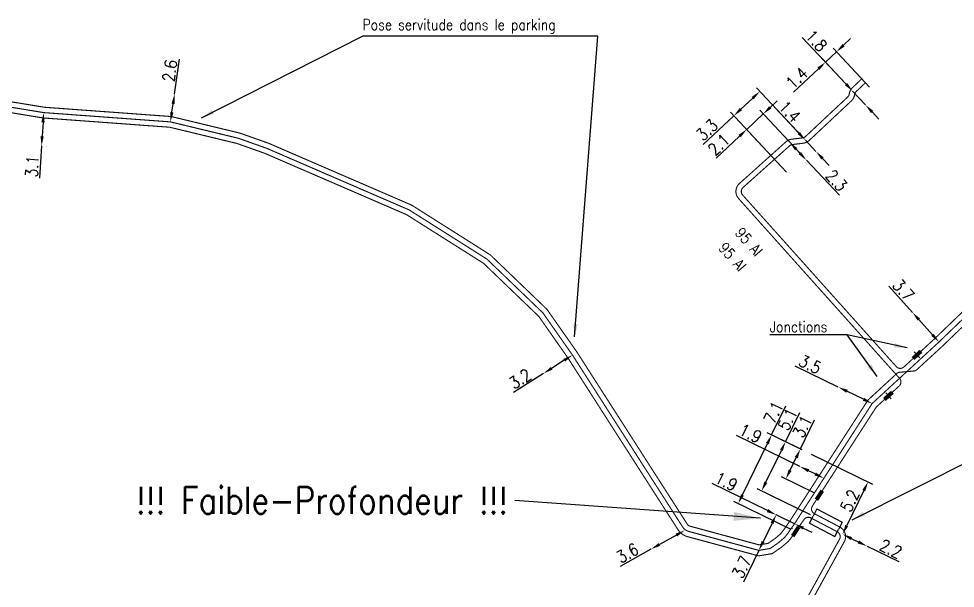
# Model space of a CAD drawing. Header units: millimetres. Extents: x 185000 to 186000, y 128000 to 129009.
# Drawn here: x 185595.7 to 185682.8, y 128393.2 to 128446.1 of the extents above; entities that cross this region are included whole.
import ezdxf
from ezdxf.enums import TextEntityAlignment as Align

# ---------------------------------------------------------------- set-up
doc = ezdxf.new("R2010")
doc.units = ezdxf.units.MM
doc.header["$PDMODE"] = 34
doc.layers.get('0').update_dxf_attribs({"linetype": 'CONTINUOUS'})
doc.layers.get('DEFPOINTS').update_dxf_attribs({"linetype": 'CONTINUOUS'})
for name, color, linetype in [('M_120', 5, 'M_ST_13'), ('M_300', 7, 'CONTINUOUS'), ('M_400', 7, 'CONTINUOUS'), ('M_420', 7, 'CONTINUOUS')]:
    doc.layers.add(name, color=color, linetype=linetype)
doc.styles.get("Standard").update_dxf_attribs({"font": 'romans.shx', "width": 0.85})
doc.linetypes.add('M_ST_13', pattern='A,5,-0.3,["oo",Standard,S=1.5,R=0,X=0,Y=-0.5],-3', length=8.3)
doc.dimstyles.get("Standard").update_dxf_attribs({"dimtxt": 1.5, "dimasz": 1.2, "dimexe": 0.625, "dimexo": 0.625, "dimgap": 0.25, "dimtad": 1, "dimdec": 1, "dimzin": 0, "dimdsep": 46, "dimtxsty": 'Standard', "dimcen": -0.5, "dimadec": 0, "dimazin": 0, "dimtfac": 1, "dimtdec": 1, "dimtmove": 0, "dimatfit": 3, "dimfxl": 0, "dimtolj": 1, "dimtzin": 0, "dimarcsym": 0})

# ---------------------------------------------------------------- blocks, each defined once
blk = doc.blocks.new('*D434')
at = {"layer": 'DEFPOINTS', "color": 0, "linetype": 'Continuous', "transparency": 16777216}
for p in [(185598.029, 128437.34), (185597.833, 128434.246), (185597.833, 128434.246)]:
    blk.add_point(p, dxfattribs=at)
at = {"layer": 'M_120', "color": 0, "linetype": 'Continuous', "lineweight": -2, "transparency": 16777216}
for p, q in [((185598.496, 128437.311), (185598.496, 128437.311)), ((185597.972, 128436.442), (185597.89, 128435.145)), ((185597.833, 128434.246), (185597.644, 128431.247)), ((185598.301, 128434.217), (185598.301, 128434.217))]:
    blk.add_line(p, q, dxfattribs=at)
at = {"layer": 'M_120', "color": 0, "linetype": 'Continuous', "transparency": 16777216}
for points in [[(185597.822, 128436.451), (185598.122, 128436.433), (185598.029, 128437.34)], [(185597.74, 128435.154), (185598.04, 128435.135), (185597.833, 128434.246)]]:
    blk.add_solid(points, dxfattribs=at)
at = {"layer": 'M_120', "color": 0, "linetype": 'Continuous', "transparency": 16777216, "insert": (185596.962, 128432.345), "char_height": 1.125, "attachment_point": 5, "rotation": 86.39118}
blk.add_mtext('\\A1;3.1', dxfattribs=at)
blk = doc.blocks.new('*D435')
at = {"layer": 'DEFPOINTS', "color": 0, "linetype": 'Continuous', "transparency": 16777216}
for p in [(185610.197, 128439.05), (185610.197, 128439.05), (185609.82, 128436.477)]:
    blk.add_point(p, dxfattribs=at)
at = {"layer": 'M_120', "color": 0, "linetype": 'Continuous', "lineweight": -2, "transparency": 16777216}
for p, q in [((185610.197, 128439.05), (185610.672, 128442.294)), ((185609.95, 128437.368), (185610.066, 128438.16))]:
    blk.add_line(p, q, dxfattribs=at)
at = {"layer": 'M_120', "color": 0, "linetype": 'Continuous', "transparency": 16777216}
for points in [[(185609.918, 128438.181), (185610.214, 128438.138), (185610.197, 128439.05)], [(185609.802, 128437.39), (185610.098, 128437.346), (185609.82, 128436.477)]]:
    blk.add_solid(points, dxfattribs=at)
at = {"layer": 'M_120', "color": 0, "linetype": 'Continuous', "transparency": 16777216, "insert": (185609.758, 128441.226), "char_height": 1.125, "attachment_point": 5, "rotation": 81.66118}
blk.add_mtext('\\A1;2.6', dxfattribs=at)
blk = doc.blocks.new('*D436')
at = {"layer": 'DEFPOINTS', "color": 0, "linetype": 'Continuous', "transparency": 16777216}
for p in [(185647.195, 128414.812), (185644.493, 128413.097), (185644.493, 128413.097)]:
    blk.add_point(p, dxfattribs=at)
at = {"layer": 'M_120', "color": 0, "linetype": 'Continuous', "lineweight": -2, "transparency": 16777216}
for p, q in [((185646.435, 128414.33), (185645.253, 128413.58)), ((185644.493, 128413.097), (185641.726, 128411.34))]:
    blk.add_line(p, q, dxfattribs=at)
at = {"layer": 'M_120', "color": 0, "linetype": 'Continuous', "transparency": 16777216}
for points in [[(185646.355, 128414.457), (185646.515, 128414.203), (185647.195, 128414.812)], [(185645.173, 128413.706), (185645.333, 128413.453), (185644.493, 128413.097)]]:
    blk.add_solid(points, dxfattribs=at)
at = {"layer": 'M_120', "color": 0, "linetype": 'Continuous', "transparency": 16777216, "insert": (185642.328, 128412.61), "char_height": 1.125, "attachment_point": 5, "rotation": 32.41373}
blk.add_mtext('\\A1;3.2', dxfattribs=at)
blk = doc.blocks.new('*D437')
at = {"layer": 'DEFPOINTS', "color": 0, "linetype": 'Continuous', "transparency": 16777216}
for p in [(185657.638, 128398.53), (185654.493, 128396.778), (185654.493, 128396.778)]:
    blk.add_point(p, dxfattribs=at)
at = {"layer": 'M_120', "color": 0, "linetype": 'Continuous', "lineweight": -2, "transparency": 16777216}
for p, q in [((185656.852, 128398.092), (185655.28, 128397.216)), ((185654.493, 128396.778), (185651.629, 128395.182))]:
    blk.add_line(p, q, dxfattribs=at)
at = {"layer": 'M_120', "color": 0, "linetype": 'Continuous', "transparency": 16777216}
for points in [[(185656.779, 128398.223), (185656.925, 128397.961), (185657.638, 128398.53)], [(185655.207, 128397.347), (185655.353, 128397.085), (185654.493, 128396.778)]]:
    blk.add_solid(points, dxfattribs=at)
at = {"layer": 'M_120', "color": 0, "linetype": 'Continuous', "transparency": 16777216, "insert": (185652.303, 128396.416), "char_height": 1.125, "attachment_point": 5, "rotation": 29.12491}
blk.add_mtext('\\A1;3.6', dxfattribs=at)
blk = doc.blocks.new('*D438')
at = {"layer": 'DEFPOINTS', "color": 0, "linetype": 'Continuous', "transparency": 16777216}
for p in [(185666.142, 128399.995), (185666.142, 128399.995), (185664.52, 128396.67)]:
    blk.add_point(p, dxfattribs=at)
at = {"layer": 'M_120', "color": 0, "linetype": 'Continuous', "lineweight": -2, "transparency": 16777216}
for p, q in [((185665.748, 128399.186), (185664.915, 128397.478)), ((185664.52, 128396.67), (185663.083, 128393.723))]:
    blk.add_line(p, q, dxfattribs=at)
at = {"layer": 'M_120', "color": 0, "linetype": 'Continuous', "transparency": 16777216}
for points in [[(185665.613, 128399.252), (185665.883, 128399.12), (185666.142, 128399.995)], [(185664.78, 128397.544), (185665.05, 128397.413), (185664.52, 128396.67)]]:
    blk.add_solid(points, dxfattribs=at)
at = {"layer": 'M_120', "color": 0, "linetype": 'Continuous', "transparency": 16777216, "insert": (185662.931, 128395.12), "char_height": 1.125, "attachment_point": 5, "rotation": 64.00381}
blk.add_mtext('\\A1;3.7', dxfattribs=at)
blk = doc.blocks.new('*D439')
at = {"layer": 'DEFPOINTS', "color": 0, "linetype": 'Continuous', "transparency": 16777216}
for p in [(185666.13, 128399.97), (185666.142, 128399.995), (185667.85, 128399.162)]:
    blk.add_point(p, dxfattribs=at)
at = {"layer": 'M_120', "color": 0, "linetype": 'Continuous', "lineweight": -2, "transparency": 16777216}
for p, q in [((185665.321, 128400.364), (185660.169, 128402.877)), ((185665.937, 128399.574), (185665.924, 128399.549)), ((185667.838, 128399.137), (185666.13, 128399.97)), ((185667.645, 128398.741), (185667.632, 128398.716)), ((185668.647, 128398.743), (185669.456, 128398.348))]:
    blk.add_line(p, q, dxfattribs=at)
at = {"layer": 'M_120', "color": 0, "linetype": 'Continuous', "transparency": 16777216}
for points in [[(185665.387, 128400.499), (185665.255, 128400.23), (185666.13, 128399.97)], [(185668.712, 128398.877), (185668.581, 128398.608), (185667.838, 128399.137)]]:
    blk.add_solid(points, dxfattribs=at)
at = {"layer": 'M_120', "color": 0, "linetype": 'Continuous', "transparency": 16777216, "insert": (185661.485, 128403.069), "char_height": 1.125, "attachment_point": 5, "rotation": 334.00381}
blk.add_mtext('\\A1;1.9', dxfattribs=at)
blk = doc.blocks.new('*D440')
at = {"layer": 'DEFPOINTS', "color": 0, "linetype": 'Continuous', "transparency": 16777216}
for p in [(185671.907, 128411.842), (185671.907, 128411.842), (185675.055, 128410.313)]:
    blk.add_point(p, dxfattribs=at)
at = {"layer": 'M_120', "color": 0, "linetype": 'Continuous', "lineweight": -2, "transparency": 16777216}
for p, q in [((185671.907, 128411.842), (185667.887, 128413.793)), ((185674.245, 128410.706), (185672.716, 128411.449))]:
    blk.add_line(p, q, dxfattribs=at)
at = {"layer": 'M_120', "color": 0, "linetype": 'Continuous', "transparency": 16777216}
for points in [[(185672.782, 128411.584), (185672.651, 128411.314), (185671.907, 128411.842)], [(185674.311, 128410.841), (185674.18, 128410.571), (185675.055, 128410.313)]]:
    blk.add_solid(points, dxfattribs=at)
at = {"layer": 'M_120', "color": 0, "linetype": 'Continuous', "transparency": 16777216, "insert": (185669.285, 128413.949), "char_height": 1.125, "attachment_point": 5, "rotation": 334.10086}
blk.add_mtext('\\A1;3.5', dxfattribs=at)
blk = doc.blocks.new('*D441')
at = {"layer": 'DEFPOINTS', "color": 0, "linetype": 'Continuous', "transparency": 16777216}
for p in [(185678.796, 128418.781), (185678.796, 128418.781), (185681.265, 128416.026)]:
    blk.add_point(p, dxfattribs=at)
at = {"layer": 'M_120', "color": 0, "linetype": 'Continuous', "lineweight": -2, "transparency": 16777216}
for p, q in [((185678.796, 128418.781), (185676.608, 128421.223)), ((185680.664, 128416.696), (185679.396, 128418.111))]:
    blk.add_line(p, q, dxfattribs=at)
at = {"layer": 'M_120', "color": 0, "linetype": 'Continuous', "transparency": 16777216}
for points in [[(185679.508, 128418.211), (185679.284, 128418.011), (185678.796, 128418.781)], [(185680.776, 128416.796), (185680.552, 128416.596), (185681.265, 128416.026)]]:
    blk.add_solid(points, dxfattribs=at)
at = {"layer": 'M_120', "color": 0, "linetype": 'Continuous', "transparency": 16777216, "insert": (185677.96, 128420.838), "char_height": 1.125, "attachment_point": 5, "rotation": 311.86239}
blk.add_mtext('\\A1;3.7', dxfattribs=at)
blk = doc.blocks.new('*D466')
at = {"layer": 'DEFPOINTS', "color": 0, "linetype": 'Continuous', "transparency": 16777216}
for p in [(185663.393, 128435.776), (185668.95, 128432.915), (185667.418, 128431.479)]:
    blk.add_point(p, dxfattribs=at)
at = {"layer": 'M_120', "color": 0, "linetype": 'Continuous', "lineweight": -2, "transparency": 16777216}
for p, q in [((185665.582, 128437.827), (185666.239, 128438.442)), ((185664.926, 128437.211), (185663.393, 128435.776)), ((185668.63, 128433.257), (185664.605, 128437.554)), ((185667.097, 128431.821), (185663.072, 128436.118)), ((185662.736, 128435.161), (185660.543, 128433.106))]:
    blk.add_line(p, q, dxfattribs=at)
at = {"layer": 'M_120', "color": 0, "linetype": 'Continuous', "transparency": 16777216}
for points in [[(185665.48, 128437.936), (185665.685, 128437.717), (185664.926, 128437.211)], [(185662.634, 128435.27), (185662.839, 128435.051), (185663.393, 128435.776)]]:
    blk.add_solid(points, dxfattribs=at)
at = {"layer": 'M_120', "color": 0, "linetype": 'Continuous', "transparency": 16777216, "insert": (185660.798, 128434.373), "char_height": 1.125, "attachment_point": 5, "rotation": 43.1274}
blk.add_mtext('\\A1;2.1', dxfattribs=at)
blk = doc.blocks.new('*D467')
at = {"layer": 'DEFPOINTS', "color": 0, "linetype": 'Continuous', "transparency": 16777216}
for p in [(185667.378, 128434.593), (185668.95, 128432.915), (185668.95, 128432.915)]:
    blk.add_point(p, dxfattribs=at)
at = {"layer": 'M_120', "color": 0, "linetype": 'Continuous', "lineweight": -2, "transparency": 16777216}
for p, q in [((185667.036, 128434.273), (185667.036, 128434.273)), ((185667.993, 128433.936), (185668.335, 128433.571)), ((185668.608, 128432.594), (185668.608, 128432.594)), ((185668.95, 128432.915), (185672.005, 128429.654))]:
    blk.add_line(p, q, dxfattribs=at)
at = {"layer": 'M_120', "color": 0, "linetype": 'Continuous', "transparency": 16777216}
for points in [[(185668.103, 128434.039), (185667.884, 128433.834), (185667.378, 128434.593)], [(185668.445, 128433.674), (185668.226, 128433.469), (185668.95, 128432.915)]]:
    blk.add_solid(points, dxfattribs=at)
at = {"layer": 'M_120', "color": 0, "linetype": 'Continuous', "transparency": 16777216, "insert": (185671.739, 128431.035), "char_height": 1.125, "attachment_point": 5, "rotation": 313.1274}
blk.add_mtext('\\A1;2.3', dxfattribs=at)
blk = doc.blocks.new('*D468')
at = {"layer": 'DEFPOINTS', "color": 0, "linetype": 'Continuous', "transparency": 16777216}
for p in [(185671.739, 128442.983), (185673.241, 128439.331), (185675.132, 128439.36)]:
    blk.add_point(p, dxfattribs=at)
at = {"layer": 'M_120', "color": 0, "linetype": 'Continuous', "lineweight": -2, "transparency": 16777216}
for p, q in [((185672.395, 128443.599), (185673.052, 128444.214)), ((185671.739, 128442.983), (185670.717, 128442.026)), ((185674.812, 128439.702), (185671.418, 128443.325)), ((185672.921, 128439.673), (185670.396, 128442.368)), ((185670.06, 128441.411), (185667.734, 128439.232))]:
    blk.add_line(p, q, dxfattribs=at)
at = {"layer": 'M_120', "color": 0, "linetype": 'Continuous', "transparency": 16777216}
for points in [[(185672.293, 128443.708), (185672.498, 128443.489), (185671.739, 128442.983)], [(185669.957, 128441.52), (185670.162, 128441.301), (185670.717, 128442.026)]]:
    blk.add_solid(points, dxfattribs=at)
at = {"layer": 'M_120', "color": 0, "linetype": 'Continuous', "transparency": 16777216, "insert": (185668.056, 128440.561), "char_height": 1.125, "attachment_point": 5, "rotation": 43.1274}
blk.add_mtext('\\A1;1.4', dxfattribs=at)
blk = doc.blocks.new('*D469')
at = {"layer": 'DEFPOINTS', "color": 0, "linetype": 'Continuous', "transparency": 16777216}
for p in [(185673.241, 128439.331), (185674.437, 128438.054), (185674.437, 128438.054)]:
    blk.add_point(p, dxfattribs=at)
at = {"layer": 'M_120', "color": 0, "linetype": 'Continuous', "lineweight": -2, "transparency": 16777216}
for p, q in [((185672.626, 128439.988), (185668.562, 128444.327)), ((185674.437, 128438.054), (185673.241, 128439.331)), ((185675.053, 128437.397), (185675.668, 128436.74))]:
    blk.add_line(p, q, dxfattribs=at)
at = {"layer": 'M_120', "color": 0, "linetype": 'Continuous', "transparency": 16777216}
for points in [[(185672.735, 128440.091), (185672.516, 128439.886), (185673.241, 128439.331)], [(185675.162, 128437.5), (185674.943, 128437.295), (185674.437, 128438.054)]]:
    blk.add_solid(points, dxfattribs=at)
at = {"layer": 'M_120', "color": 0, "linetype": 'Continuous', "transparency": 16777216, "insert": (185669.875, 128444.021), "char_height": 1.125, "attachment_point": 5, "rotation": 313.1274}
blk.add_mtext('\\A1;1.8', dxfattribs=at)
blk = doc.blocks.new('*D470')
at = {"layer": 'DEFPOINTS', "color": 0, "linetype": 'Continuous', "transparency": 16777216}
for p in [(185662.199, 128437.05), (185668.855, 128434.771), (185667.418, 128431.479)]:
    blk.add_point(p, dxfattribs=at)
at = {"layer": 'M_120', "color": 0, "linetype": 'Continuous', "lineweight": -2, "transparency": 16777216}
for p, q in [((185668.535, 128435.113), (185664.287, 128439.648)), ((185663.951, 128438.691), (185662.856, 128437.665)), ((185662.199, 128437.05), (185659.338, 128434.37)), ((185667.097, 128431.821), (185661.879, 128437.392))]:
    blk.add_line(p, q, dxfattribs=at)
at = {"layer": 'M_120', "color": 0, "linetype": 'Continuous', "transparency": 16777216}
for points in [[(185663.849, 128438.8), (185664.054, 128438.581), (185664.608, 128439.306)], [(185662.754, 128437.775), (185662.959, 128437.556), (185662.199, 128437.05)]]:
    blk.add_solid(points, dxfattribs=at)
at = {"layer": 'M_120', "color": 0, "linetype": 'Continuous', "transparency": 16777216, "insert": (185659.693, 128435.73), "char_height": 1.125, "attachment_point": 5, "rotation": 43.1274}
blk.add_mtext('\\A1;3.3', dxfattribs=at)
blk = doc.blocks.new('*D471')
at = {"layer": 'DEFPOINTS', "color": 0, "linetype": 'Continuous', "transparency": 16777216}
for p in [(185668.855, 128434.771), (185669.826, 128433.735), (185669.826, 128433.735)]:
    blk.add_point(p, dxfattribs=at)
at = {"layer": 'M_120', "color": 0, "linetype": 'Continuous', "lineweight": -2, "transparency": 16777216}
for p, q in [((185668.24, 128435.428), (185666.061, 128437.755)), ((185669.826, 128433.735), (185668.855, 128434.771)), ((185670.441, 128433.078), (185671.057, 128432.421))]:
    blk.add_line(p, q, dxfattribs=at)
at = {"layer": 'M_120', "color": 0, "linetype": 'Continuous', "transparency": 16777216}
for points in [[(185668.35, 128435.531), (185668.131, 128435.326), (185668.855, 128434.771)], [(185670.551, 128433.181), (185670.332, 128432.976), (185669.826, 128433.735)]]:
    blk.add_solid(points, dxfattribs=at)
at = {"layer": 'M_120', "color": 0, "linetype": 'Continuous', "transparency": 16777216, "insert": (185667.39, 128437.432), "char_height": 1.125, "attachment_point": 5, "rotation": 313.1274}
blk.add_mtext('\\A1;1.4', dxfattribs=at)
blk = doc.blocks.new('M_300_04')
at = {"color": 0, "linetype": 'Continuous'}
blk.add_line((0, 0.375), (0, -0.375), dxfattribs=at)
blk.add_solid([(-0.5, 0.188), (-0.5, -0.188), (0.5, 0.188), (0.5, -0.188)], dxfattribs=at)
at = {"color": 0, "linetype": 'Continuous', "width": 0.75, "flags": 3}
for tag, p in [('DEF_LEG', (0, -5)), ('DEF_COUP', (0.023, -7.005)), ('DEF_TYPE', (0, -9))]:
    blk.add_attdef(tag, text='', height=1.2, dxfattribs=at).set_placement(p, align=Align.MIDDLE)
blk = doc.blocks.new('*D479')
at = {"layer": 'DEFPOINTS', "color": 0, "linetype": 'Continuous', "transparency": 16777216}
for p in [(185668.977, 128405.809), (185672.304, 128398.168), (185672.304, 128398.168)]:
    blk.add_point(p, dxfattribs=at)
at = {"layer": 'M_120', "color": 0, "linetype": 'Continuous', "lineweight": -2, "transparency": 16777216}
for p, q in [((185669.399, 128405.604), (185675.095, 128402.832)), ((185674.279, 128402.228), (185672.697, 128398.977))]:
    blk.add_line(p, q, dxfattribs=at)
at = {"layer": 'M_120', "color": 0, "linetype": 'Continuous', "transparency": 16777216}
for points in [[(185674.144, 128402.293), (185674.414, 128402.162), (185674.673, 128403.037)], [(185672.563, 128399.043), (185672.832, 128398.911), (185672.304, 128398.168)]]:
    blk.add_solid(points, dxfattribs=at)
at = {"layer": 'M_120', "color": 0, "linetype": 'Continuous', "transparency": 16777216, "insert": (185672.987, 128401.286), "char_height": 1.125, "attachment_point": 5, "rotation": 64.05233}
blk.add_mtext('\\A1;5.2', dxfattribs=at)
blk = doc.blocks.new('*D480')
at = {"layer": 'DEFPOINTS', "color": 0, "linetype": 'Continuous', "transparency": 16777216}
for p in [(185672.304, 128398.168), (185674.578, 128397.061), (185674.578, 128397.061)]:
    blk.add_point(p, dxfattribs=at)
at = {"layer": 'M_120', "color": 0, "linetype": 'Continuous', "lineweight": -2, "transparency": 16777216}
for p, q in [((185673.113, 128397.774), (185673.769, 128397.454)), ((185674.578, 128397.061), (185677.526, 128395.626))]:
    blk.add_line(p, q, dxfattribs=at)
at = {"layer": 'M_120', "color": 0, "linetype": 'Continuous', "transparency": 16777216}
for points in [[(185673.179, 128397.909), (185673.047, 128397.639), (185672.304, 128398.168)], [(185673.835, 128397.589), (185673.704, 128397.32), (185674.578, 128397.061)]]:
    blk.add_solid(points, dxfattribs=at)
at = {"layer": 'M_120', "color": 0, "linetype": 'Continuous', "transparency": 16777216, "insert": (185676.785, 128396.821), "char_height": 1.125, "attachment_point": 5, "rotation": 334.05233}
blk.add_mtext('\\A1;2.2', dxfattribs=at)
blk = doc.blocks.new('*D481')
at = {"layer": 'DEFPOINTS', "color": 0, "linetype": 'Continuous', "transparency": 16777216}
for p in [(185667.006, 128406.768), (185668.977, 128405.809), (185669.734, 128399.769)]:
    blk.add_point(p, dxfattribs=at)
at = {"layer": 'M_120', "color": 0, "linetype": 'Continuous', "lineweight": -2, "transparency": 16777216}
for p, q in [((185667.006, 128406.768), (185668.321, 128409.47)), ((185668.556, 128406.014), (185666.585, 128406.973)), ((185665.169, 128402.991), (185666.613, 128405.958)), ((185669.312, 128399.974), (185664.353, 128402.387))]:
    blk.add_line(p, q, dxfattribs=at)
at = {"layer": 'M_120', "color": 0, "linetype": 'Continuous', "transparency": 16777216}
for points in [[(185666.478, 128406.024), (185666.747, 128405.893), (185667.006, 128406.768)], [(185665.034, 128403.057), (185665.303, 128402.925), (185664.775, 128402.182)]]:
    blk.add_solid(points, dxfattribs=at)
at = {"layer": 'M_120', "color": 0, "linetype": 'Continuous', "transparency": 16777216, "insert": (185667.186, 128408.852), "char_height": 1.125, "attachment_point": 5, "rotation": 64.05233}
blk.add_mtext('\\A1;5.1', dxfattribs=at)
blk = doc.blocks.new('*D482')
at = {"layer": 'DEFPOINTS', "color": 0, "linetype": 'Continuous', "transparency": 16777216}
for p in [(185665.71, 128407.399), (185668.977, 128405.809), (185667.941, 128398.417)]:
    blk.add_point(p, dxfattribs=at)
at = {"layer": 'M_120', "color": 0, "linetype": 'Continuous', "lineweight": -2, "transparency": 16777216}
for p, q in [((185665.71, 128407.399), (185667.025, 128410.101)), ((185668.556, 128406.014), (185665.288, 128407.604)), ((185662.997, 128401.824), (185665.316, 128406.589)), ((185667.52, 128398.622), (185662.181, 128401.219))]:
    blk.add_line(p, q, dxfattribs=at)
at = {"layer": 'M_120', "color": 0, "linetype": 'Continuous', "transparency": 16777216}
for points in [[(185665.181, 128406.655), (185665.451, 128406.524), (185665.71, 128407.399)], [(185662.862, 128401.889), (185663.132, 128401.758), (185662.603, 128401.014)]]:
    blk.add_solid(points, dxfattribs=at)
at = {"layer": 'M_120', "color": 0, "linetype": 'Continuous', "transparency": 16777216, "insert": (185665.89, 128409.483), "char_height": 1.125, "attachment_point": 5, "rotation": 64.05233}
blk.add_mtext('\\A1;7.1', dxfattribs=at)
blk = doc.blocks.new('*D483')
at = {"layer": 'DEFPOINTS', "color": 0, "linetype": 'Continuous', "transparency": 16777216}
for p in [(185668.977, 128405.809), (185667.034, 128403.306), (185670.145, 128401.793)]:
    blk.add_point(p, dxfattribs=at)
at = {"layer": 'M_120', "color": 0, "linetype": 'Continuous', "lineweight": -2, "transparency": 16777216}
for p, q in [((185668.391, 128406.094), (185669.706, 128408.796)), ((185668.556, 128406.014), (185667.969, 128406.299)), ((185667.428, 128404.116), (185667.997, 128405.285)), ((185669.723, 128401.998), (185666.613, 128403.511))]:
    blk.add_line(p, q, dxfattribs=at)
at = {"layer": 'M_120', "color": 0, "linetype": 'Continuous', "transparency": 16777216}
for points in [[(185667.862, 128405.35), (185668.132, 128405.219), (185668.391, 128406.094)], [(185667.293, 128404.181), (185667.563, 128404.05), (185667.034, 128403.306)]]:
    blk.add_solid(points, dxfattribs=at)
at = {"layer": 'M_120', "color": 0, "linetype": 'Continuous', "transparency": 16777216, "insert": (185668.571, 128408.178), "char_height": 1.125, "attachment_point": 5, "rotation": 64.05233}
blk.add_mtext('\\A1;3.1', dxfattribs=at)
blk = doc.blocks.new('*D484')
at = {"layer": 'DEFPOINTS', "color": 0, "linetype": 'Continuous', "transparency": 16777216}
for p in [(185668.323, 128404.467), (185668.323, 128404.467), (185670.57, 128403.371)]:
    blk.add_point(p, dxfattribs=at)
at = {"layer": 'M_120', "color": 0, "linetype": 'Continuous', "lineweight": -2, "transparency": 16777216}
for p, q in [((185668.323, 128404.467), (185662.431, 128407.34)), ((185669.761, 128403.766), (185669.132, 128404.072))]:
    blk.add_line(p, q, dxfattribs=at)
at = {"layer": 'M_120', "color": 0, "linetype": 'Continuous', "transparency": 16777216}
for points in [[(185669.198, 128404.207), (185669.066, 128403.938), (185668.323, 128404.467)], [(185669.826, 128403.901), (185669.695, 128403.631), (185670.57, 128403.371)]]:
    blk.add_solid(points, dxfattribs=at)
at = {"layer": 'M_120', "color": 0, "linetype": 'Continuous', "transparency": 16777216, "insert": (185663.747, 128407.533), "char_height": 1.125, "attachment_point": 5, "rotation": 334.00381}
blk.add_mtext('\\A1;1.9', dxfattribs=at)
blk = doc.blocks.new('M_300_03')
at = {"color": 0, "linetype": 'Continuous'}
blk.add_solid([(-0.5, 0.188), (-0.5, -0.188), (0.5, 0.188), (0.5, -0.188)], dxfattribs=at)
at = {"color": 0, "linetype": 'Continuous', "width": 0.75, "flags": 3}
for tag, p in [('DEF_LEG', (0, -5)), ('DEF_COUP', (0.048, -6.97)), ('DEF_TYPE', (0, -9))]:
    blk.add_attdef(tag, text='', height=1.2, dxfattribs=at).set_placement(p, align=Align.MIDDLE)

msp = doc.modelspace()

# ---------------------------------------------------------------- linework, layer by layer
at = {"layer": 'M_120', "const_width": 0.1}
msp.add_lwpolyline([(185578.368, 128441.078), (185598.088, 128437.837), (185609.897, 128436.973), (185616.29, 128435.431), (185618.963, 128434.483), (185625.882, 128431.492), (185632.242, 128428.744), (185639.553, 128424.124), (185644.825, 128419.06), (185647.61, 128415.091), (185657.851, 128399.125, 0.18622), (185658.141, 128398.912), (185664.546, 128397.18), (185665.378, 128397.317), (185666.042, 128397.779), (185666.546, 128398.21), (185666.855, 128398.605), (185667.434, 128399.441), (185674.67, 128410.638), (185677.33, 128413.085, -0.164621), (185677.623, 128413.215), (185679.035, 128413.344, 0.096406), (185679.197, 128413.445), (185681.611, 128415.665), (185685.662, 128419.565)], format="xyb", dxfattribs=at)
at = {"layer": 'M_120'}
for points in [[(185685.308, 128419.918, 0.1, 0.1, 0), (185681.265, 128416.026, 0.1, 0.1, 0), (185679.675, 128414.563, 0.1, 0.1, 0), (185676.465, 128411.611, 0.1, 0.1, 0), (185675.055, 128410.313, 0.1, 0.1, 0), (185670.57, 128403.371, 0.1, 0.1, 0), (185669.692, 128402.013, 0.1, 0.1, 0), (185669.149, 128401.173, 0.1, 0.1, 0), (185667.85, 128399.162, 0.1, 0.1, 0), (185667.486, 128398.638, 0.1, 0.1, 0), (185667.258, 128398.309, 0.1, 0.1, 0), (185666.909, 128397.862, 0.1, 0.1, 0), (185666.348, 128397.383, 0.1, 0.1, 0), (185665.571, 128396.842, 0.1, 0.1, 0), (185664.52, 128396.67, 0.1, 0.1, 0), (185658.011, 128398.429, 0.1, 0.1, -0.18622), (185657.43, 128398.855, 0.1, 0.1, 0), (185647.195, 128414.812, 0.1, 0.1, 0), (185644.444, 128418.733, 0.1, 0.1, 0), (185639.243, 128423.728, 0.1, 0.1, 0), (185632.008, 128428.3, 0.1, 0.1, 0), (185625.684, 128431.033, 0.1, 0.1, 0), (185618.78, 128434.017, 0.1, 0.1, 0), (185616.148, 128434.951, 0.1, 0.1, 0), (185609.82, 128436.477, 0.1, 0.1, 0), (185598.029, 128437.34, 0.1, 0.1, 0), (185578.291, 128440.584, 0.1, 0.1, 0)], [(185674.088, 128440.475, 0.1, 0.1, 0), (185673.237, 128439.672, 0.1, 0.1, 0.161303), (185672.937, 128439.119, 0.1, 0.1, 0), (185672.928, 128439.065, 0.1, 0.1, -0.161978), (185672.777, 128438.787, 0.1, 0.1, 0), (185669.643, 128435.851, 0.1, 0.1, 0), (185668.864, 128435.122, 0.1, 0.1, -0.15952), (185668.582, 128434.99, 0.1, 0.1, 0), (185667.583, 128434.87, 0.1, 0.1, 0.153865), (185667.035, 128434.622, 0.1, 0.1, 0), (185662.722, 128430.757, 0.1, 0.1, 0.414214), (185662.645, 128429.345, 0.1, 0.1, 0), (185677.605, 128412.65, 0.1, 0.1, -0.410379), (185677.571, 128411.948, 0.1, 0.1, 0), (185676.571, 128411.028, 0.1, 0.1, 0), (185675.44, 128409.988, 0.1, 0.1, 0), (185670.145, 128401.793, 0.1, 0.1, 0), (185670.145, 128401.793, 0.1, 0.1, 0), (185669.498, 128400.791, 0.1, 0.1, 0.441013), (185669.686, 128400.077, 0.1, 0.1, 0), (185669.879, 128399.976, 0.1, 0.1, 0), (185672.05, 128398.837, 0.1, 0.1, -0.420358), (185672.461, 128397.469, 0.1, 0.1, 0), (185667.822, 128389.057, 0.1, 0.1, 0)], [(185667.384, 128389.298, 0.1, 0.1, 0), (185672.023, 128397.71, 0.1, 0.1, 0.420359), (185671.818, 128398.395, 0.1, 0.1, 0), (185669.647, 128399.533, 0.1, 0.1, 0), (185669.355, 128399.686, 0.1, 0.1, 0.378502), (185668.712, 128399.528, 0.1, 0.1, 0), (185667.941, 128398.417, 0.1, 0.1, 0), (185667.661, 128398.012, 0.1, 0.1, 0), (185667.272, 128397.515, 0.1, 0.1, 0), (185666.653, 128396.987, 0.1, 0.1, 0), (185665.763, 128396.367, 0.1, 0.1, 0), (185664.495, 128396.159, 0.1, 0.1, 0), (185657.88, 128397.947, 0.1, 0.1, -0.18622), (185657.009, 128398.585, 0.1, 0.1, 0), (185646.779, 128414.534, 0.1, 0.1, 0), (185644.062, 128418.406, 0.1, 0.1, 0), (185638.933, 128423.332, 0.1, 0.1, 0), (185631.773, 128427.857, 0.1, 0.1, 0), (185625.486, 128430.574, 0.1, 0.1, 0), (185618.597, 128433.551, 0.1, 0.1, 0), (185616.005, 128434.471, 0.1, 0.1, 0), (185609.742, 128435.982, 0.1, 0.1, 0), (185597.97, 128436.843, 0.1, 0.1, 0), (185578.215, 128440.09, 0.1, 0.1, 0)], [(185684.954, 128420.271, 0.1, 0.1, 0), (185680.918, 128416.387, 0.1, 0.1, 0), (185679.227, 128414.83, 0.1, 0.1, 0), (185678.008, 128413.709, 0.1, 0.1, -0.418059), (185677.297, 128413.743, 0.1, 0.1, 0), (185663.017, 128429.679, 0.1, 0.1, -0.414214), (185663.056, 128430.385, 0.1, 0.1, 0), (185667.369, 128434.249, 0.1, 0.1, -0.153865), (185667.643, 128434.373, 0.1, 0.1, 0), (185668.642, 128434.494, 0.1, 0.1, 0.15952), (185669.206, 128434.757, 0.1, 0.1, 0), (185669.984, 128435.486, 0.1, 0.1, 0), (185673.119, 128438.423, 0.1, 0.1, 0.161978), (185673.42, 128438.978, 0.1, 0.1, 0), (185673.43, 128439.032, 0.1, 0.1, -0.161303), (185673.579, 128439.308, 0.1, 0.1, 0), (185674.43, 128440.11, 0, 0, 0)]]:
    msp.add_lwpolyline(points, format="xyseb", dxfattribs=at)
at = {"layer": 'M_400', "color": 7, "linetype": 'CONTINUOUS'}
for p, q in [((185669.918, 128400.52), (185669.57, 128399.856)), ((185669.918, 128400.52), (185672.282, 128399.28)), ((185669.221, 128399.192), (185669.57, 128399.856)), ((185672.282, 128399.28), (185671.934, 128398.616)), ((185669.221, 128399.192), (185671.585, 128397.952)), ((185671.585, 128397.952), (185671.934, 128398.616))]:
    msp.add_line(p, q, dxfattribs=at)

# ---------------------------------------------------------------- block references
at = {"layer": 'M_300'}
for name, p, rotation in [('M_300_04', (185679.227, 128414.83), 42.61356004930065), ('M_300_04', (185676.571, 128411.028), 222.6135600493006), ('M_300_03', (185670.145, 128401.793), 237.1311960433963), ('M_300_03', (185667.941, 128398.417), 237.1311960433963)]:
    msp.add_blockref(name, p, dxfattribs=dict(at, rotation=rotation))

# ---------------------------------------------------------------- texts
at = {"layer": 'M_120', "width": 0.85}
for p in [(185662.234, 128426.111), (185660.698, 128424.71)]:
    msp.add_text('95 Al', height=1, rotation=311.86239, dxfattribs=at).set_placement(p)
at = {"layer": 'M_120', "linetype": 'Continuous', "insert": (185627.672, 128445.345), "char_height": 1, "attachment_point": 4}
msp.add_mtext('Pose servitude dans le parking', dxfattribs=at)
at = {"layer": 'M_300', "linetype": 'Continuous', "insert": (185665.538, 128417.444), "char_height": 1, "attachment_point": 4}
msp.add_mtext('Jonctions', dxfattribs=at)
at = {"layer": 'M_420', "insert": (185641.215, 128401.315), "char_height": 2.5, "attachment_point": 6}
msp.add_mtext('!!! Faible-Profondeur !!!', dxfattribs=at)

# ---------------------------------------------------------------- dimensions: what is measured, and where the dimension line sits
at = {"layer": 'M_120', "linetype": 'Continuous'}
for base, p1, p2, angle, picture, middle in [((185674.437, 128438.054), (185673.241, 128439.331), (185674.437, 128438.054), 133.1274, '*D469', (185669.328, 128443.509)), ((185671.739, 128442.983), (185673.241, 128439.331), (185675.132, 128439.36), 223.1274, '*D468', (185668.568, 128440.014)), ((185610.197, 128439.05), (185609.82, 128436.477), (185610.197, 128439.05), 261.66118, '*D435', (185610.5, 128441.117)), ((185662.199, 128437.05), (185668.855, 128434.771), (185667.418, 128431.479), 43.1274, '*D470', (185660.206, 128435.183)), ((185663.393, 128435.776), (185668.95, 128432.915), (185667.418, 128431.479), 43.1274, '*D466', (185661.311, 128433.826)), ((185669.826, 128433.735), (185668.855, 128434.771), (185669.826, 128433.735), 133.1274, '*D471', (185666.843, 128436.92)), ((185597.833, 128434.246), (185598.029, 128437.34), (185597.833, 128434.246), 86.39118, '*D434', (185597.711, 128432.298)), ((185668.95, 128432.915), (185667.378, 128434.593), (185668.95, 128432.915), 133.1274, '*D467', (185671.192, 128430.522)), ((185678.796, 128418.781), (185681.265, 128416.026), (185678.796, 128418.781), 311.86239, '*D441', (185677.401, 128420.337)), ((185671.907, 128411.842), (185675.055, 128410.313), (185671.907, 128411.842), 334.10086, '*D440', (185668.957, 128413.274)), ((185644.493, 128413.097), (185647.195, 128414.812), (185644.493, 128413.097), 32.41373, '*D436', (185642.73, 128411.977)), ((185665.71, 128407.399), (185667.941, 128398.417), (185668.977, 128405.809), 244.05233, '*D482', (185666.564, 128409.154)), ((185667.006, 128406.768), (185669.734, 128399.769), (185668.977, 128405.809), 244.05233, '*D481', (185667.861, 128408.523)), ((185667.034, 128403.306), (185668.977, 128405.809), (185670.145, 128401.793), 64.05233, '*D483', (185669.245, 128407.85)), ((185666.13, 128399.97), (185667.85, 128399.162), (185666.142, 128399.995), 334.00381, '*D439', (185661.156, 128402.395)), ((185666.142, 128399.995), (185664.52, 128396.67), (185666.142, 128399.995), 244.00381, '*D438', (185663.605, 128394.792)), ((185654.493, 128396.778), (185657.638, 128398.53), (185654.493, 128396.778), 29.12491, '*D437', (185652.668, 128395.761))]:
    dim = msp.add_linear_dim(base=base, p1=p1, p2=p2, angle=angle, dimstyle='Standard', override={"dimscale": 0.75}, dxfattribs=at)
    dim.commit()
    dim.dimension.update_dxf_attribs({"geometry": picture, "text_midpoint": middle, "dimtype": 160})
for base, p1, p2, angle, text, picture, middle in [((185668.323, 128404.467), (185670.57, 128403.371), (185668.323, 128404.467), 334.00381, '1.9', '*D484', (185663.418, 128406.859)), ((185672.304, 128398.168), (185668.977, 128405.809), (185672.304, 128398.168), 64.05233, '5.2', '*D479', (185673.661, 128400.958)), ((185674.578, 128397.061), (185672.304, 128398.168), (185674.578, 128397.061), 154.05233, '2.2', '*D480', (185676.457, 128396.147))]:
    dim = msp.add_linear_dim(base=base, p1=p1, p2=p2, angle=angle, text=text, dimstyle='Standard', override={"dimscale": 0.75}, dxfattribs=at)
    dim.commit()
    dim.dimension.update_dxf_attribs({"geometry": picture, "text_midpoint": middle, "dimtype": 160})

# ---------------------------------------------------------------- leaders
msp.add_leader([(185612.706, 128436.86), (185627.672, 128444.428)], dimstyle='Standard', dxfattribs=at)
at = {"layer": 'M_120', "linetype": 'Continuous', "annotation_type": 0, "has_hookline": 1, "hookline_direction": 1, "text_width": 20.44}
msp.add_leader([(185647.389, 128416.493), (185649.562, 128444.428), (185648.362, 128444.428)], dimstyle='Standard', dxfattribs=at)
at = {"layer": 'M_300', "linetype": 'Continuous', "annotation_type": 0, "has_hookline": 1, "hookline_direction": 1, "text_width": 5.748}
msp.add_leader([(185675.517, 128412.836), (185672.735, 128416.694), (185671.535, 128416.694)], dimstyle='Standard', dxfattribs=at)
at = {"layer": 'M_300', "linetype": 'Continuous'}
msp.add_leader([(185678.313, 128415.471), (185672.735, 128416.694)], dimstyle='Standard', dxfattribs=at)
at = {"layer": 'M_400', "annotation_type": 0, "has_hookline": 1, "hookline_direction": 0, "text_width": 12.021}
msp.add_leader([(185673.2, 128399.519), (185686.561, 128406.219), (185687.761, 128406.219)], dimstyle='Standard', dxfattribs=at)
at = {"layer": 'M_420', "annotation_type": 0, "has_hookline": 1, "hookline_direction": 1, "text_width": 38.655}
msp.add_leader([(185664.681, 128399.649), (185641.845, 128401.315)], dimstyle='Standard', override={"dimasz": 2.5, "dimgap": -0.63, "dimtad": 0}, dxfattribs=at)

doc.saveas('drawing.dxf')
